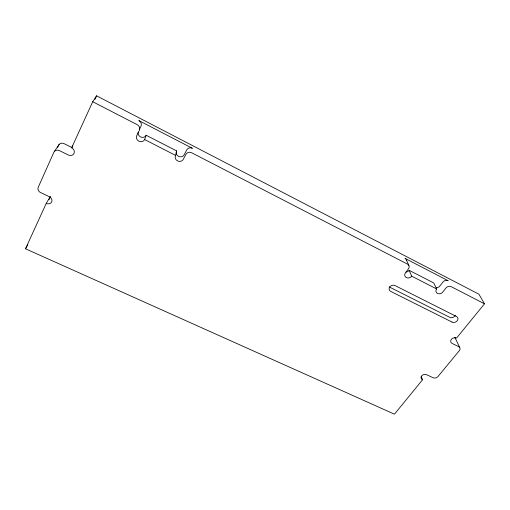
<?xml version="1.0" encoding="UTF-8"?>
<svg xmlns="http://www.w3.org/2000/svg" width="510" height="510" viewBox="0 0 510 510"><rect width="100%" height="100%" fill="white"/><g stroke="black" fill="none" stroke-linecap="round" stroke-linejoin="round"><path stroke-width="0.76" d="M50.216 196.694L46.238 203.407L25.5 248.784L394.453 414.184L422.516 379.797A3.602 2.811 -15.6 0 1 421.687 375.902A3.602 2.811 -15.6 0 1 426.647 374.729L433.385 377.878A3.615 2.811 -16.3 0 0 437.956 376.546L459.325 350.676A3.71 2.913 -18.8 0 0 458.598 346.602L452.172 343.447A3.736 2.952 -19.2 0 1 451.426 339.316A3.736 2.952 -19.2 0 1 456.546 338.085L484.5 303.826L451.28 286.69A3.901 3.188 -22.1 0 0 445.944 288.022L442.782 292.077A3.895 3.194 -21.4 0 1 437.472 293.397A3.895 3.194 -21.4 0 1 436.636 288.934L411.717 276.184A3.927 3.302 -20.4 0 1 406.342 277.555A3.927 3.302 -20.4 0 1 405.399 272.958L408.497 268.77A3.946 3.341 -20.7 0 0 407.541 264.129L191.639 152.758A4.284 4.023 18.7 0 0 185.92 154.358L183.262 159.324A4.29 4.01 20.6 0 1 177.563 160.905A4.29 4.01 20.6 0 1 175.625 155.416L176.645 150.928L146.172 135.284A4.348 4.016 31 0 1 141.041 137.113A4.348 4.016 31 0 1 138.114 132.313M46.238 203.407A4.329 3.697 26.9 0 0 51.688 201.89A4.329 3.697 26.9 0 0 49.311 196.688L40.647 192.601A4.38 3.742 28.3 0 1 38.218 187.317L53.869 152.273A4.494 3.914 32 0 1 59.517 150.66L68.359 155.002A4.482 3.94 31.9 0 0 74.014 153.389A4.482 3.94 31.9 0 0 71.642 147.823L92.712 101.726L137.177 124.663A4.462 4.112 32.7 0 1 139.319 130.401L136.769 135.539A4.418 4.074 30.2 0 0 138.886 141.187A4.418 4.074 30.2 0 0 144.636 139.561L146.172 135.284M57.655 147.396L58.293 145.962M49.043 199.659L50.356 196.79M94.943 99.393L96.581 95.816L478.922 294.2L484.5 303.826M139.383 129.412L140.958 126.244A4.392 4.054 33.5 0 0 138.86 120.583L192.404 148.308A4.214 3.972 19.5 0 0 186.768 149.883L184.155 154.785A4.22 3.959 21.4 0 1 178.545 156.347A4.22 3.959 21.4 0 1 176.645 150.928M25.5 248.784L27.865 244.672M71.642 147.823L72.815 145.936M92.712 101.726L96.581 95.816M54.417 151.413L59.154 144.406M72.063 147.6L64.12 143.673A4.373 3.831 32.8 0 0 58.612 145.248M389.111 286.894L449.724 317.322A3.768 3.028 -20.6 0 0 455.341 315.295M144.636 139.561L175.625 155.416M406.03 272.066A3.863 3.27 -20.6 0 0 409.16 270.325L433.749 282.954L436.636 288.934M459.765 347.673L454.914 337.39A3.627 2.875 -19.1 0 1 455.162 338.098M406.304 259.603L408.835 265.353M409.16 270.325L411.717 276.184M421.203 376.221L422.516 379.797M406.604 260.412A3.889 3.309 -20.9 0 0 405.023 258.391L448.169 280.736A3.844 3.162 -22.3 0 0 442.916 282.049L439.811 286.065A3.838 3.162 -21.7 0 1 436.388 287.767M452.013 322.059L390.787 291.427A3.87 3.251 -18.1 0 1 389.787 286.926A3.87 3.251 -18.1 0 1 395.097 285.6L456.463 316.512A3.806 3.047 -20.4 0 1 457.215 320.784A3.806 3.047 -20.4 0 1 452.013 322.059"/></g></svg>
